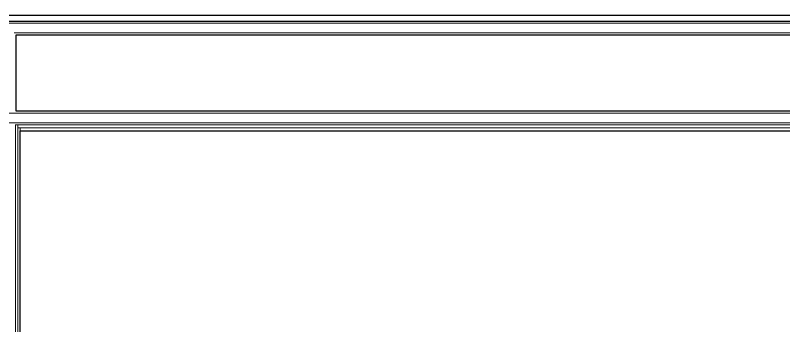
# Model space of a CAD drawing. Header units: millimetres. Extents: x 90978 to 295199, y -4084 to 97293.
# Drawn here: x 168355 to 172338, y 25356 to 26963 of the extents above; entities that cross this region are included whole.
import ezdxf

# ---------------------------------------------------------------- set-up
doc = ezdxf.new("R2010")
doc.units = ezdxf.units.MM
doc.header["$MEASUREMENT"] = 0
doc.layers.add('CSM-STL-XX-ZZ-M3-A-XXXX-00001_detached _19_04_21__rvt-1-Level 0$0$A-WALL', color=7, linetype='CONTINUOUS', lineweight=9)
doc.layers.add('CSM-STL-XX-ZZ-M3-A-XXXX-00001_detached _19_04_21__rvt-1-Level 0$0$I-WALL', color=7, linetype='CONTINUOUS', lineweight=9)

msp = doc.modelspace()

# ---------------------------------------------------------------- linework, layer by layer
at = {"layer": 'CSM-STL-XX-ZZ-M3-A-XXXX-00001_detached _19_04_21__rvt-1-Level 0$0$A-WALL'}
for p, q in [((187988.2, 26933.2), (168288.8, 26933.2)), ((187988.2, 26932.2), (168289.8, 26932.2)), ((187988.2, 26922.2), (168299.8, 26922.2)), ((187988.2, 26872.2), (168349.8, 26872.2)), ((168284.8, 26456.4), (168380.8, 26456.4)), ((187512.5, 26456.4), (168380.8, 26456.4)), ((168284.8, 26406.4), (168380.8, 26406.4)), ((168354.8, 26396.4), (168355.8, 26396.4)), ((168355.8, 26396.4), (168380.8, 26396.4)), ((168355.8, 26395.4), (168368.3, 26395.4)), ((168355.8, 16174.2), (168355.8, 26395.4)), ((168368.3, 26395.4), (168380.8, 26395.4)), ((168368.3, 26380.4), (168368.3, 26395.4)), ((168368.3, 26380.4), (168368.3, 26395.4)), ((168368.3, 26380.4), (168380.8, 26380.4)), ((168368.3, 16189.2), (168368.3, 26380.4)), ((187512.5, 26406.4), (168380.8, 26406.4)), ((187512.5, 26396.4), (168380.8, 26396.4)), ((187512.5, 26395.4), (168380.8, 26395.4)), ((187512.5, 26380.4), (168380.8, 26380.4)), ((168380.8, 26380.4), (168380.8, 26365.4))]:
    msp.add_line(p, q, dxfattribs=at)
at = {"layer": 'CSM-STL-XX-ZZ-M3-A-XXXX-00001_detached _19_04_21__rvt-1-Level 0$0$I-WALL', "lineweight": 30}
for p, q in [((187988.2, 26963.2), (168258.8, 26963.2)), ((168359.8, 26862.2), (187988.2, 26862.2)), ((168359.8, 26466.4), (168359.8, 26862.2)), ((168380.8, 26466.4), (168359.8, 26466.4)), ((187512.5, 26466.4), (168380.8, 26466.4)), ((168380.8, 26365.4), (176755, 26365.4)), ((168380.8, 25000.8), (168380.8, 26365.4))]:
    msp.add_line(p, q, dxfattribs=at)

doc.saveas('drawing.dxf')
